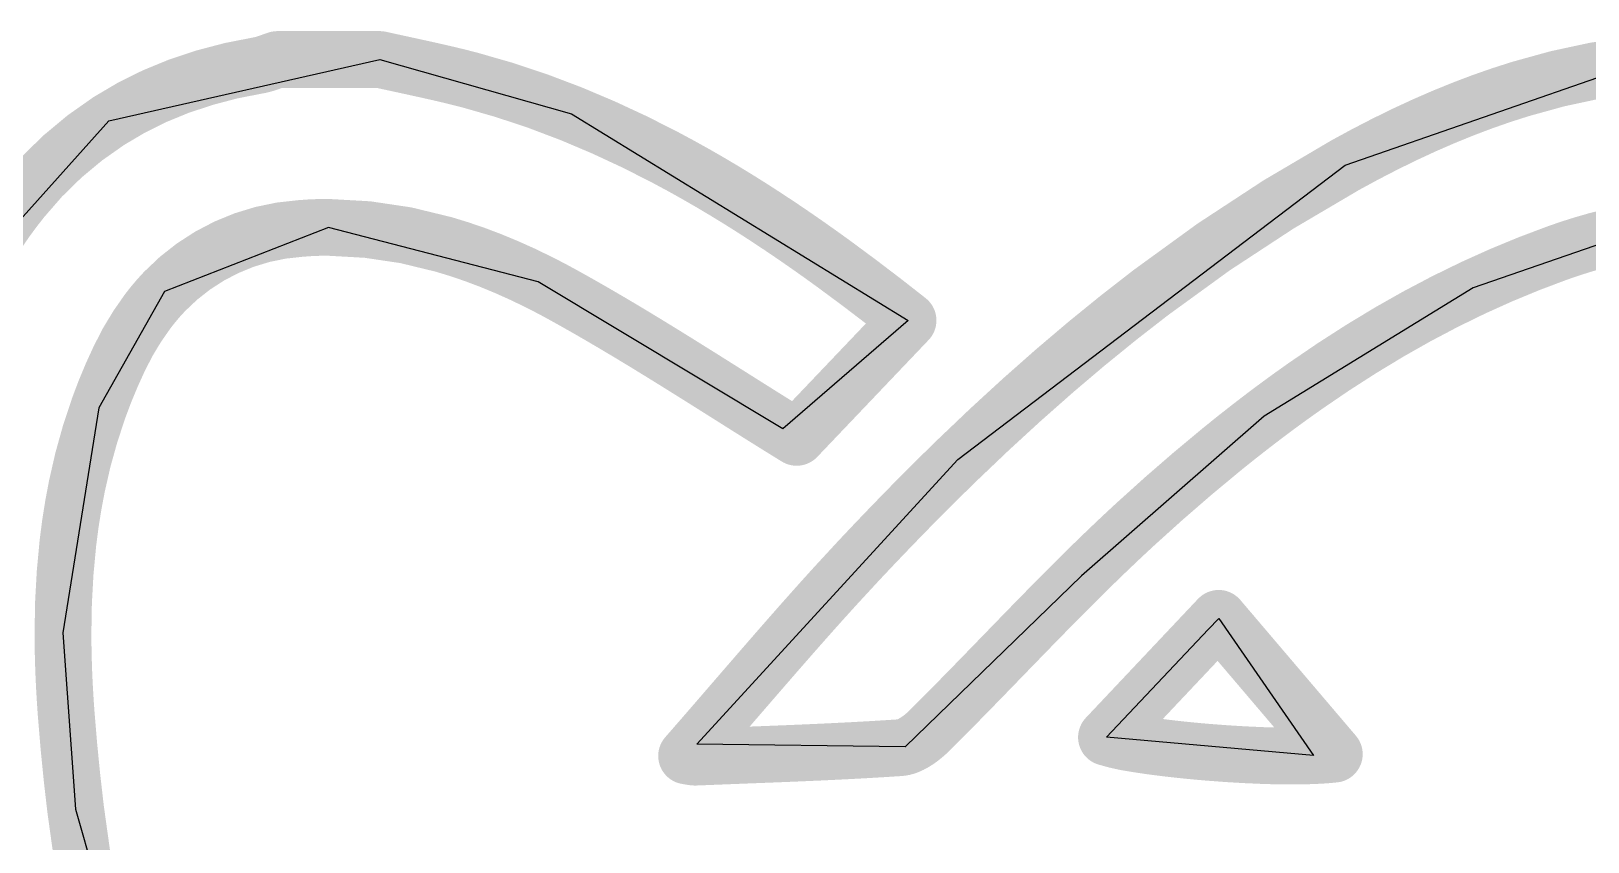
# Model space of a CAD drawing. Header units: millimetres. Extents: x 34 to 168, y 52 to 77.
# Drawn here: x 40.659 to 43.399, y 66.707 to 68.135 of the extents above; entities that cross this region are included whole.
import ezdxf

# ---------------------------------------------------------------- set-up
doc = ezdxf.new("R2010")
doc.units = ezdxf.units.MM
doc.layers.add('TopOverlay', color=2, linetype='Continuous')

msp = doc.modelspace()

# ---------------------------------------------------------------- linework, layer by layer
at = {"layer": 'TopOverlay'}
for p, q in [((40.79568422, 67.97681349999999), (41.27283084, 68.08511401999999)), ((41.27283084, 68.08511401999999), (41.60996504, 67.98941698)), ((42.97244644, 67.89908442), (43.48395164, 68.07700634)), ((40.56131842, 67.71555164), (40.79568422, 67.97681349999999)), ((41.60996504, 67.98941698), (42.20262323999999, 67.62555182)), ((42.29023546, 67.38032244), (42.97244644, 67.89908442)), ((41.18253384, 67.78945802), (40.89371552, 67.67647628)), ((41.55121992, 67.69369748), (41.18253384, 67.78945802)), ((43.47941774, 67.78071788), (43.19728978, 67.68287708)), ((41.98207504, 67.43471908), (41.55121992, 67.69369748)), ((40.89371552, 67.67647628), (40.7779474, 67.47172434)), ((43.19728978, 67.68287708), (42.82966288, 67.45717776)), ((42.20262323999999, 67.62555182), (41.98207504, 67.43471908)), ((40.7779474, 67.47172434), (40.71491984, 67.07528622)), ((42.82966288, 67.45717776), (42.50802014, 67.17581434)), ((41.83102632, 66.87940395999999), (42.29023546, 67.38032244)), ((42.50802014, 67.17581434), (42.19778708, 66.87475322)), ((42.7312328, 67.0814), (42.74951064, 67.10078782)), ((42.74951064, 67.10078782), (42.91630228, 66.85894171999999)), ((40.71491984, 67.07528622), (40.73712706, 66.76488044)), ((42.55194943999999, 66.89123782), (42.7312328, 67.0814)), ((42.19778708, 66.87475322), (41.83102632, 66.87940395999999)), ((42.91630228, 66.85894171999999), (42.55194943999999, 66.89123782)), ((40.73712706, 66.76488044), (41.0892498, 65.52790044))]:
    msp.add_line(p, q, dxfattribs=at)
at = {"layer": 'TopOverlay', "const_width": 0.0999998}
for points in [[(41.07848528, 68.08023976), (41.08321984, 68.08196441999999)], [(41.08321984, 68.08196441999999), (41.08411392, 68.08228446)], [(41.08411392, 68.08228446), (41.08501562, 68.08260704)], [(41.08501562, 68.08260704), (41.0859224, 68.08292707999999)], [(41.0859224, 68.08292707999999), (41.08774104, 68.08356716)], [(41.08774104, 68.08356716), (41.08955968, 68.08419961999999)], [(41.08955968, 68.08419961999999), (41.09226224, 68.08511401999999)], [(41.09226224, 68.08511401999999), (41.27283084, 68.08511401999999)], [(41.09226224, 68.08511401999999), (41.27283084, 68.08511401999999)], [(41.27283084, 68.08511401999999), (41.28750188, 68.08184503999999)], [(41.28750188, 68.08184503999999), (41.32175124, 68.07442062)], [(41.07120818, 68.07780898), (41.07365928, 68.07858876)], [(41.07365928, 68.07858876), (41.07608498, 68.07940156)], [(41.07608498, 68.07940156), (41.07848528, 68.08023976)], [(41.32175124, 68.07442062), (41.33252846, 68.07205841999999)], [(41.33252846, 68.07205841999999), (41.3433641, 68.06968098)], [(41.3433641, 68.06968098), (41.35424545999999, 68.0672756)], [(41.35424545999999, 68.0672756), (41.36515476, 68.06483974)], [(41.36515476, 68.06483974), (41.37608184, 68.0623607)], [(41.37608184, 68.0623607), (41.38701146, 68.05983848)], [(41.38701146, 68.05983848), (41.39793092, 68.05725783999999)], [(41.39793092, 68.05725783999999), (41.40882752, 68.05461878)], [(41.40882752, 68.05461878), (41.43048864, 68.04912222)], [(41.65290882, 67.63791146), (41.6823779, 67.62067502)], [(41.6823779, 67.62067502), (41.71174538, 67.60317187999999)], [(42.00656064, 67.41955782), (42.20262323999999, 67.62555182)], [(42.00656064, 67.41955782), (42.20262323999999, 67.62555182)], [(41.71174538, 67.60317187999999), (41.74099348, 67.58545792)], [(41.74099348, 67.58545792), (41.77011458, 67.56758902)], [(41.77011458, 67.56758902), (41.79908836, 67.54961852)], [(41.79908836, 67.54961852), (41.8279072, 67.53160484)], [(41.8279072, 67.53160484), (41.85655586, 67.51359878)], [(41.85655586, 67.51359878), (41.88502164, 67.49565622)], [(41.88502164, 67.49565622), (41.90916688, 67.48040859999999)], [(41.90916688, 67.48040859999999), (41.9212649, 67.47278352)], [(41.9212649, 67.47278352), (41.93338577999999, 67.46516098)], [(41.93338577999999, 67.46516098), (41.94552444, 67.45754097999999)], [(41.94552444, 67.45754097999999), (41.95768596, 67.44992606)], [(41.95768596, 67.44992606), (41.9698678, 67.44231622)], [(41.9698678, 67.44231622), (41.98207504, 67.43471908)], [(41.98207504, 67.43471908), (42.00656064, 67.41955782)], [(42.57917824, 67.24460262), (42.60325744, 67.26698001999999)], [(42.55528192, 67.2219128), (42.57917824, 67.24460262)], [(42.5315634, 67.19896643999999), (42.55528192, 67.2219128)], [(42.07327882, 67.15635793999999), (42.11639024, 67.20307362)], [(42.50802014, 67.17581434), (42.5315634, 67.19896643999999)], [(42.05195044, 67.13276895999999), (42.07327882, 67.15635793999999)], [(42.46144924, 67.12911136), (42.4846496, 67.15251237999999)], [(42.4846496, 67.15251237999999), (42.50802014, 67.17581434)], [(42.0307135, 67.10900726), (42.05195044, 67.13276895999999)], [(42.43841652, 67.10566462), (42.46144924, 67.12911136)], [(42.00951973999999, 67.08506268), (42.0307135, 67.10900726)], [(42.41554636, 67.08222549999999), (42.43841652, 67.10566462)], [(42.55194943999999, 66.89123782), (42.74951064, 67.10078782)], [(42.55194943999999, 66.89123782), (42.74951064, 67.10078782)], [(42.74951064, 67.10078782), (42.95301543999999, 66.86157062)], [(42.74951064, 67.10078782), (42.95301543999999, 66.86157062)], [(41.98832343999999, 67.06091744), (42.00951973999999, 67.08506268)], [(42.37028864, 67.03558602), (42.41554636, 67.08222549999999)], [(41.96707634, 67.03656138), (41.98832343999999, 67.06091744)], [(41.94573526, 67.01197671999999), (41.96707634, 67.03656138)], [(42.34488356, 67.00935797999999), (42.35762674, 67.02250756)], [(42.35762674, 67.02250756), (42.37028864, 67.03558602)], [(43.33370301999999, 66.56692045999999), (43.91762616, 67.02258121999999)], [(41.90257304, 66.96207842), (41.9242494, 66.9871533)], [(41.9242494, 66.9871533), (41.94573526, 67.01197671999999)], [(42.31919146, 66.98292166), (42.33206926, 66.99615759999999)], [(42.33206926, 66.99615759999999), (42.34488356, 67.00935797999999)], [(41.884854, 66.94155013999999), (41.90257304, 66.96207842)], [(42.29328092, 66.95642692), (42.30625778, 66.96967302)], [(42.30625778, 66.96967302), (42.31919146, 66.98292166)], [(41.86703843999999, 66.92092788), (41.87596146, 66.93125044)], [(41.87596146, 66.93125044), (41.884854, 66.94155013999999)], [(42.24110424, 66.90383622), (42.26722814, 66.930016)], [(42.26722814, 66.930016), (42.2802685, 66.94320114)], [(42.2802685, 66.94320114), (42.29328092, 66.95642692)], [(41.8491035, 66.90021417999999), (41.85808747999999, 66.91058246)], [(41.85808747999999, 66.91058246), (41.86703843999999, 66.92092788)], [(41.82192804, 66.86896202), (41.83102632, 66.87940395999999)], [(41.83102632, 66.87940395999999), (41.8400865, 66.8898205)], [(41.8400865, 66.8898205), (41.8491035, 66.90021417999999)], [(41.81278404, 66.85849721999999), (41.82192804, 66.86896202)], [(41.81278404, 66.85849721999999), (41.8131879, 66.85843625999999)], [(41.8131879, 66.85843625999999), (41.81338348, 66.85840324)], [(41.81338348, 66.85840324), (41.81357398, 66.85836768)], [(41.81357398, 66.85836768), (41.81376194, 66.85833212)], [(41.81466364, 66.85809082), (41.8186362, 66.85743803999999)], [(41.8186362, 66.85743803999999), (41.82036848, 66.85716117999999)], [(41.82036848, 66.85716117999999), (41.8219509, 66.85691987999999)], [(41.8219509, 66.85691987999999), (41.8233987, 66.85671667999999)], [(41.82914164, 66.85631282), (41.90625604, 66.85938621999999)], [(41.82914164, 66.85631282), (41.90625604, 66.85938621999999)], [(41.90625604, 66.85938621999999), (41.9621843, 66.86155538)], [(41.9621843, 66.86155538), (41.9903529, 66.86268822)], [(41.9903529, 66.86268822), (42.01862056, 66.86387694)], [(42.01862056, 66.86387694), (42.0469568, 66.86513169999999)], [(42.0469568, 66.86513169999999), (42.07533114, 66.86647282)], [(42.07533114, 66.86647282), (42.1037131, 66.86791045999999)], [(42.1037131, 66.86791045999999), (42.13207728, 66.86946494)], [(42.13207728, 66.86946494), (42.16039319999999, 66.87114642)], [(42.16039319999999, 66.87114642), (42.18862784, 66.87297522)]]:
    msp.add_lwpolyline(points, dxfattribs=at)
at = {"layer": 'TopOverlay', "const_width": 0.0499999}
for points in [[(41.05822116, 68.08196441999999, 1), (41.10821852, 68.08196441999999, 1)], [(41.05822116, 68.08196441999999, 1), (41.10821852, 68.08196441999999, 1)], [(41.05911524, 68.08228446, 1), (41.1091126, 68.08228446, 1)], [(41.05911524, 68.08228446, 1), (41.1091126, 68.08228446, 1)], [(41.06001694, 68.08260704, 1), (41.1100143, 68.08260704, 1)], [(41.06001694, 68.08260704, 1), (41.1100143, 68.08260704, 1)], [(41.06092372, 68.08292707999999, 1), (41.11092108, 68.08292707999999, 1)], [(41.06092372, 68.08292707999999, 1), (41.11092108, 68.08292707999999, 1)], [(41.06274235999999, 68.08356716, 1), (41.11273972, 68.08356716, 1)], [(41.06274235999999, 68.08356716, 1), (41.11273972, 68.08356716, 1)], [(41.064561, 68.08419961999999, 1), (41.11455836, 68.08419961999999, 1)], [(41.064561, 68.08419961999999, 1), (41.11455836, 68.08419961999999, 1)], [(41.06726356, 68.08511401999999, 1), (41.11726092, 68.08511401999999, 1)], [(41.06726356, 68.08511401999999, 1), (41.11726092, 68.08511401999999, 1)], [(41.06726356, 68.08511401999999, 1), (41.11726092, 68.08511401999999, 1)], [(41.24783215999999, 68.08511401999999, 1), (41.29782952, 68.08511401999999, 1)], [(41.24783215999999, 68.08511401999999, 1), (41.29782952, 68.08511401999999, 1)], [(41.24783215999999, 68.08511401999999, 1), (41.29782952, 68.08511401999999, 1)], [(41.2625032, 68.08184503999999, 1), (41.31250056, 68.08184503999999, 1)], [(41.2625032, 68.08184503999999, 1), (41.31250056, 68.08184503999999, 1)], [(41.03353236, 68.07470255999999, 1), (41.08352971999999, 68.07470255999999, 1)], [(41.03353236, 68.07470002, 1), (41.08352971999999, 68.07470002, 1)], [(41.03869364, 68.07575412, 1), (41.088691, 68.07575412, 1)], [(41.03869618, 68.07575412, 1), (41.08869353999999, 68.07575412, 1)], [(41.04122856, 68.07638404, 1), (41.09122592, 68.07638404, 1)], [(41.0412311, 68.07638404, 1), (41.09122846, 68.07638404, 1)], [(41.043733, 68.07707237999999, 1), (41.09373036, 68.07707237999999, 1)], [(41.04373554, 68.07706984, 1), (41.0937329, 68.07706984, 1)], [(41.0462095, 68.07780898, 1), (41.09620686, 68.07780898, 1)], [(41.04621204, 68.07780898, 1), (41.0962094, 68.07780898, 1)], [(41.0486606, 68.07858876, 1), (41.09865796, 68.07858876, 1)], [(41.0486606, 68.07858876, 1), (41.09865796, 68.07858876, 1)], [(41.05108629999999, 68.07940156, 1), (41.10108366, 68.07940156, 1)], [(41.05108629999999, 68.07940156, 1), (41.10108366, 68.07940156, 1)], [(41.0534866, 68.08023976, 1), (41.10348396, 68.08023976, 1)], [(41.0534866, 68.08023976, 1), (41.10348396, 68.08023976, 1)], [(41.29675255999999, 68.07442062, 1), (41.34674992, 68.07442062, 1)], [(41.29675255999999, 68.07442062, 1), (41.34674992, 68.07442062, 1)], [(41.30752978, 68.07205841999999, 1), (41.35752713999999, 68.07205841999999, 1)], [(41.30752978, 68.07205841999999, 1), (41.35752713999999, 68.07205841999999, 1)], [(41.31836542, 68.06968098, 1), (41.36836278, 68.06968098, 1)], [(41.31836542, 68.06968098, 1), (41.36836278, 68.06968098, 1)], [(41.32924678, 68.0672756, 1), (41.37924414, 68.0672756, 1)], [(41.32924678, 68.0672756, 1), (41.37924414, 68.0672756, 1)], [(41.34015608, 68.06483974, 1), (41.39015344, 68.06483974, 1)], [(41.34015608, 68.06483974, 1), (41.39015344, 68.06483974, 1)], [(41.35108315999999, 68.0623607, 1), (41.40108052, 68.0623607, 1)], [(41.35108315999999, 68.0623607, 1), (41.40108052, 68.0623607, 1)], [(41.36201278, 68.05983848, 1), (41.41201014, 68.05983848, 1)], [(41.36201278, 68.05983848, 1), (41.41201014, 68.05983848, 1)], [(41.37293224, 68.05725783999999, 1), (41.4229296, 68.05725783999999, 1)], [(41.37293224, 68.05725783999999, 1), (41.4229296, 68.05725783999999, 1)], [(41.38382884, 68.05461878, 1), (41.4338262, 68.05461878, 1)], [(41.38382884, 68.05461878, 1), (41.4338262, 68.05461878, 1)], [(40.8934539, 68.03788018, 1), (40.94345126, 68.03788018, 1)], [(40.8934539, 68.03788018, 1), (40.94345126, 68.03788018, 1)], [(41.40548996, 68.04912222, 1), (41.45548732, 68.04912222, 1)], [(41.40548996, 68.04912222, 1), (41.45548732, 68.04912222, 1)], [(43.2558063, 68.03317864, 1), (43.30580366, 68.03317864, 1)], [(43.25580884, 68.03317864, 1), (43.3058062, 68.03317864, 1)], [(40.77068554, 67.97681604, 1), (40.82068289999999, 67.97681604, 1)], [(40.77068554, 67.97681349999999, 1), (40.82068289999999, 67.97681349999999, 1)], [(41.58496636, 67.98941698, 1), (41.63496371999999, 67.98941698, 1)], [(41.58496636, 67.98941698, 1), (41.63496371999999, 67.98941698, 1)], [(43.15516642, 67.99803012, 1), (43.20516378, 67.99803012, 1)], [(43.15516642, 67.99803012, 1), (43.20516378, 67.99803012, 1)], [(43.05252755999999, 67.95338199999999, 1), (43.10252492, 67.95338199999999, 1)], [(43.0525301, 67.95338199999999, 1), (43.10252746, 67.95338199999999, 1)], [(41.75141764, 67.91200286, 1), (41.801415, 67.91200286, 1)], [(41.75141764, 67.91200286, 1), (41.801415, 67.91200286, 1)], [(42.94744776, 67.89908442, 1), (42.99744511999999, 67.89908442, 1)], [(42.94744776, 67.89908442, 1), (42.99744511999999, 67.89908442, 1)], [(41.8299138, 67.86828184, 1), (41.87991116, 67.86828184, 1)], [(41.8299138, 67.86828184, 1), (41.87991116, 67.86828184, 1)], [(40.61793248, 67.83891435999999, 1), (40.66792984, 67.83891435999999, 1)], [(40.61793248, 67.83891435999999, 1), (40.66792984, 67.83891435999999, 1)], [(41.90534418, 67.82208686, 1), (41.95534154, 67.82208686, 1)], [(41.90534418, 67.82208686, 1), (41.95534154, 67.82208686, 1)], [(41.1076902, 67.78749714, 1), (41.15768756, 67.78749714, 1)], [(41.1076902, 67.78749714, 1), (41.15768756, 67.78749714, 1)], [(41.15753515999999, 67.78945802, 1), (41.20753252, 67.78945802, 1)], [(41.15753515999999, 67.78945802, 1), (41.20753252, 67.78945802, 1)], [(41.36007476, 67.75939966, 1), (41.41007212, 67.75939966, 1)], [(41.36007476, 67.75939966, 1), (41.41007212, 67.75939966, 1)], [(41.97776466, 67.77406562, 1), (42.02776202, 67.77406562, 1)], [(41.9777672, 67.77406562, 1), (42.02776455999999, 67.77406562, 1)], [(43.38895818, 67.76588428, 1), (43.43895553999999, 67.76588428, 1)], [(43.38896072, 67.76588174, 1), (43.43895808, 67.76588174, 1)], [(41.44247744, 67.73124122, 1), (41.4924748, 67.73124122, 1)], [(41.44247744, 67.73124122, 1), (41.4924748, 67.73124122, 1)], [(42.04724382, 67.7248709, 1), (42.09724118, 67.7248709, 1)], [(42.04724636, 67.72486836, 1), (42.09724371999999, 67.72486836, 1)], [(43.32080235999999, 67.74432476, 1), (43.37079972, 67.74432476, 1)], [(43.32080235999999, 67.74432222, 1), (43.37079972, 67.74432222, 1)], [(40.86871684, 67.67647628, 1), (40.9187142, 67.67647628, 1)], [(40.86871684, 67.67647628, 1), (40.9187142, 67.67647628, 1)], [(41.52622124, 67.69369748, 1), (41.5762186, 67.69369748, 1)], [(41.52622124, 67.69369748, 1), (41.5762186, 67.69369748, 1)], [(41.56871036, 67.67137342, 1), (41.61870772, 67.67137342, 1)], [(41.56871036, 67.67137088, 1), (41.61870772, 67.67137088, 1)], [(42.6051472, 67.67462716, 1), (42.65514456, 67.67462716, 1)], [(42.6051472, 67.67462462, 1), (42.65514456, 67.67462462, 1)], [(43.1722911, 67.68287962, 1), (43.22228845999999, 67.68287962, 1)], [(43.1722911, 67.68287708, 1), (43.22228845999999, 67.68287708, 1)], [(40.83908774, 67.64155889999999, 1), (40.8890851, 67.64155889999999, 1)], [(40.83908774, 67.64155889999999, 1), (40.8890851, 67.64155889999999, 1)], [(41.62791014, 67.63791146, 1), (41.6779075, 67.63791146, 1)], [(41.62791014, 67.63791146, 1), (41.6779075, 67.63791146, 1)], [(41.65737922, 67.62067502, 1), (41.70737657999999, 67.62067502, 1)], [(41.65737922, 67.62067502, 1), (41.70737657999999, 67.62067502, 1)], [(42.17762456, 67.62555182, 1), (42.22762192, 67.62555182, 1)], [(42.17762456, 67.62555182, 1), (42.22762192, 67.62555182, 1)], [(42.17762456, 67.62555182, 1), (42.22762192, 67.62555182, 1)], [(41.6867467, 67.60317187999999, 1), (41.73674406, 67.60317187999999, 1)], [(41.6867467, 67.60317187999999, 1), (41.73674406, 67.60317187999999, 1)], [(43.02544607999999, 67.60549089999999, 1), (43.07544344, 67.60549089999999, 1)], [(43.02544862, 67.60549089999999, 1), (43.07544598, 67.60549089999999, 1)], [(41.7159948, 67.58545792, 1), (41.76599216, 67.58545792, 1)], [(41.7159948, 67.58545792, 1), (41.76599216, 67.58545792, 1)], [(41.74511589999999, 67.56758902, 1), (41.79511326, 67.56758902, 1)], [(41.74511589999999, 67.56758902, 1), (41.79511326, 67.56758902, 1)], [(40.78875256, 67.55778461999999, 1), (40.83874992, 67.55778461999999, 1)], [(40.78875256, 67.55778461999999, 1), (40.83874992, 67.55778461999999, 1)], [(41.77408968, 67.54961852, 1), (41.82408703999999, 67.54961852, 1)], [(41.77408968, 67.54961852, 1), (41.82408703999999, 67.54961852, 1)], [(42.43584858, 67.53698709999999, 1), (42.48584594, 67.53698709999999, 1)], [(42.43585112, 67.53698709999999, 1), (42.48584847999999, 67.53698709999999, 1)], [(41.80290852, 67.53160484, 1), (41.85290587999999, 67.53160484, 1)], [(41.80290852, 67.53160484, 1), (41.85290587999999, 67.53160484, 1)], [(41.83155718, 67.51359878, 1), (41.88155454, 67.51359878, 1)], [(41.83155718, 67.51359878, 1), (41.88155454, 67.51359878, 1)], [(42.87860614, 67.5110918, 1), (42.92860349999999, 67.5110918, 1)], [(42.87860614, 67.5110918, 1), (42.92860349999999, 67.5110918, 1)], [(41.86002295999999, 67.49565622, 1), (41.91002032, 67.49565622, 1)], [(41.86002295999999, 67.49565622, 1), (41.91002032, 67.49565622, 1)], [(41.8841682, 67.48040859999999, 1), (41.93416556, 67.48040859999999, 1)], [(41.8841682, 67.48040859999999, 1), (41.93416556, 67.48040859999999, 1)], [(40.75294872, 67.47172434, 1), (40.80294608, 67.47172434, 1)], [(40.75294872, 67.47172434, 1), (40.80294608, 67.47172434, 1)], [(41.89626622, 67.47278352, 1), (41.94626358, 67.47278352, 1)], [(41.89626622, 67.47278352, 1), (41.94626358, 67.47278352, 1)], [(41.9083871, 67.46516098, 1), (41.95838446, 67.46516098, 1)], [(41.9083871, 67.46516098, 1), (41.95838446, 67.46516098, 1)], [(41.92052576, 67.45754097999999, 1), (41.97052312, 67.45754097999999, 1)], [(41.92052576, 67.45754097999999, 1), (41.97052312, 67.45754097999999, 1)], [(42.8046642, 67.45718029999999, 1), (42.85466156, 67.45718029999999, 1)], [(42.8046642, 67.45717776, 1), (42.85466156, 67.45717776, 1)], [(41.93268728, 67.44992606, 1), (41.98268464, 67.44992606, 1)], [(41.93268728, 67.44992606, 1), (41.98268464, 67.44992606, 1)], [(41.94486912, 67.44231622, 1), (41.99486648, 67.44231622, 1)], [(41.94486912, 67.44231622, 1), (41.99486648, 67.44231622, 1)], [(41.95707635999999, 67.43471908, 1), (42.00707372, 67.43471908, 1)], [(41.95707635999999, 67.43471908, 1), (42.00707372, 67.43471908, 1)], [(41.98156196, 67.41955782, 1), (42.03155932, 67.41955782, 1)], [(41.98156196, 67.41955782, 1), (42.03155932, 67.41955782, 1)], [(41.98156196, 67.41955782, 1), (42.03155932, 67.41955782, 1)], [(42.73009742, 67.39861298, 1), (42.78009478, 67.39861298, 1)], [(42.73009996, 67.39861044, 1), (42.78009732, 67.39861044, 1)], [(42.26523424, 67.38032244, 1), (42.3152316, 67.38032244, 1)], [(42.26523678, 67.38032244, 1), (42.31523414, 67.38032244, 1)], [(40.7144093, 67.33353817999999, 1), (40.76440666, 67.33353817999999, 1)], [(40.71441184, 67.33353817999999, 1), (40.7644092, 67.33353817999999, 1)], [(42.17883613999999, 67.29436883999999, 1), (42.2288335, 67.29436883999999, 1)], [(42.17883868, 67.2943663, 1), (42.22883604, 67.2943663, 1)], [(42.57825876, 67.26698001999999, 1), (42.62825612, 67.26698001999999, 1)], [(42.57825876, 67.26698001999999, 1), (42.62825612, 67.26698001999999, 1)], [(40.69870448, 67.23470424, 1), (40.74870184, 67.23470424, 1)], [(40.69870702, 67.23470424, 1), (40.74870438, 67.23470424, 1)], [(42.55417955999999, 67.24460262, 1), (42.60417692, 67.24460262, 1)], [(42.55417955999999, 67.24460262, 1), (42.60417692, 67.24460262, 1)], [(42.53028324, 67.2219128, 1), (42.58028059999999, 67.2219128, 1)], [(42.53028324, 67.2219128, 1), (42.58028059999999, 67.2219128, 1)], [(42.09139156, 67.20307362, 1), (42.14138892, 67.20307362, 1)], [(42.09139156, 67.20307108, 1), (42.14138892, 67.20307108, 1)], [(42.50656472, 67.19896643999999, 1), (42.55656208, 67.19896643999999, 1)], [(42.50656472, 67.19896643999999, 1), (42.55656208, 67.19896643999999, 1)], [(42.04828014, 67.15635793999999, 1), (42.09827749999999, 67.15635793999999, 1)], [(42.04828014, 67.15635793999999, 1), (42.09827749999999, 67.15635793999999, 1)], [(42.45965091999999, 67.15251237999999, 1), (42.50964828, 67.15251237999999, 1)], [(42.45965091999999, 67.15251237999999, 1), (42.50964828, 67.15251237999999, 1)], [(42.48302146, 67.17581434, 1), (42.53301882, 67.17581434, 1)], [(42.48302146, 67.17581434, 1), (42.53301882, 67.17581434, 1)], [(42.02695176, 67.13276895999999, 1), (42.07694911999999, 67.13276895999999, 1)], [(42.02695176, 67.13276895999999, 1), (42.07694911999999, 67.13276895999999, 1)], [(42.43645056, 67.12911136, 1), (42.48644792, 67.12911136, 1)], [(42.43645056, 67.12911136, 1), (42.48644792, 67.12911136, 1)], [(42.00571481999999, 67.10900726, 1), (42.05571218, 67.10900726, 1)], [(42.00571481999999, 67.10900726, 1), (42.05571218, 67.10900726, 1)], [(42.41341784, 67.10566462, 1), (42.4634152, 67.10566462, 1)], [(42.41341784, 67.10566462, 1), (42.4634152, 67.10566462, 1)], [(42.72451196, 67.10078782, 1), (42.77450932, 67.10078782, 1)], [(42.72451196, 67.10078782, 1), (42.77450932, 67.10078782, 1)], [(42.72451196, 67.10078782, 1), (42.77450932, 67.10078782, 1)], [(42.72451196, 67.10078782, 1), (42.77450932, 67.10078782, 1)], [(40.68992116, 67.07528622, 1), (40.73991852, 67.07528622, 1)], [(40.68992116, 67.07528622, 1), (40.73991852, 67.07528622, 1)], [(41.98452106, 67.08506268, 1), (42.03451842, 67.08506268, 1)], [(41.98452106, 67.08506268, 1), (42.03451842, 67.08506268, 1)], [(42.39054768, 67.08222549999999, 1), (42.44054504, 67.08222549999999, 1)], [(42.39054768, 67.08222549999999, 1), (42.44054504, 67.08222549999999, 1)], [(41.96332476, 67.06091744, 1), (42.01332212, 67.06091744, 1)], [(41.96332476, 67.06091744, 1), (42.01332212, 67.06091744, 1)], [(40.69082539999999, 67.01980754, 1), (40.74082276, 67.01980754, 1)], [(40.69082539999999, 67.01980754, 1), (40.74082276, 67.01980754, 1)], [(41.94207766, 67.03656138, 1), (41.99207501999999, 67.03656138, 1)], [(41.94207766, 67.03656138, 1), (41.99207501999999, 67.03656138, 1)], [(42.33262806, 67.02250756, 1), (42.38262542, 67.02250756, 1)], [(42.33262806, 67.02250756, 1), (42.38262542, 67.02250756, 1)], [(42.34528996, 67.03558602, 1), (42.39528731999999, 67.03558602, 1)], [(42.34528996, 67.03558602, 1), (42.39528731999999, 67.03558602, 1)], [(41.89925072, 66.9871533, 1), (41.94924808, 66.9871533, 1)], [(41.89925072, 66.9871533, 1), (41.94924808, 66.9871533, 1)], [(41.92073658, 67.01197671999999, 1), (41.97073394, 67.01197671999999, 1)], [(41.92073658, 67.01197671999999, 1), (41.97073394, 67.01197671999999, 1)], [(42.30707057999999, 66.99615759999999, 1), (42.35706794, 66.99615759999999, 1)], [(42.30707057999999, 66.99615759999999, 1), (42.35706794, 66.99615759999999, 1)], [(42.31988488, 67.00935797999999, 1), (42.36988224, 67.00935797999999, 1)], [(42.31988488, 67.00935797999999, 1), (42.36988224, 67.00935797999999, 1)], [(40.69269483999999, 66.97674692, 1), (40.7426922, 66.97674692, 1)], [(40.69269483999999, 66.97674692, 1), (40.7426922, 66.97674692, 1)], [(41.87757436, 66.96207842, 1), (41.92757172, 66.96207842, 1)], [(41.87757436, 66.96207842, 1), (41.92757172, 66.96207842, 1)], [(42.2812591, 66.96967302, 1), (42.33125646, 66.96967302, 1)], [(42.2812591, 66.96967302, 1), (42.33125646, 66.96967302, 1)], [(42.29419278, 66.98292166, 1), (42.34419013999999, 66.98292166, 1)], [(42.29419278, 66.98292166, 1), (42.34419013999999, 66.98292166, 1)], [(40.6955879, 66.93200482, 1), (40.74558526, 66.93200482, 1)], [(40.6955879, 66.93200482, 1), (40.74558526, 66.93200482, 1)], [(41.85096278, 66.93125044, 1), (41.90096014, 66.93125044, 1)], [(41.85096278, 66.93125044, 1), (41.90096014, 66.93125044, 1)], [(41.85985532, 66.94155013999999, 1), (41.90985268, 66.94155013999999, 1)], [(41.85985532, 66.94155013999999, 1), (41.90985268, 66.94155013999999, 1)], [(42.24222946, 66.930016, 1), (42.29222682, 66.930016, 1)], [(42.24222946, 66.930016, 1), (42.29222682, 66.930016, 1)], [(42.25526982, 66.94320114, 1), (42.30526717999999, 66.94320114, 1)], [(42.25526982, 66.94320114, 1), (42.30526717999999, 66.94320114, 1)], [(42.26828224, 66.95642692, 1), (42.3182796, 66.95642692, 1)], [(42.26828224, 66.95642692, 1), (42.3182796, 66.95642692, 1)], [(41.8330888, 66.91058246, 1), (41.88308616, 66.91058246, 1)], [(41.8330888, 66.91058246, 1), (41.88308616, 66.91058246, 1)], [(41.84203976, 66.92092788, 1), (41.89203712, 66.92092788, 1)], [(41.84203976, 66.92092788, 1), (41.89203712, 66.92092788, 1)], [(42.21610556, 66.90383622, 1), (42.26610291999999, 66.90383622, 1)], [(42.21610556, 66.90383622, 1), (42.26610291999999, 66.90383622, 1)], [(41.80602764, 66.87940395999999, 1), (41.856025, 66.87940395999999, 1)], [(41.80602764, 66.87940395999999, 1), (41.856025, 66.87940395999999, 1)], [(41.81508782, 66.8898205, 1), (41.86508517999999, 66.8898205, 1)], [(41.81508782, 66.8898205, 1), (41.86508517999999, 66.8898205, 1)], [(41.82410482, 66.90021417999999, 1), (41.87410217999999, 66.90021417999999, 1)], [(41.82410482, 66.90021417999999, 1), (41.87410217999999, 66.90021417999999, 1)], [(42.17775409999999, 66.87654392, 1), (42.22775146, 66.87654392, 1)], [(42.17775664, 66.87654392, 1), (42.227754, 66.87654392, 1)], [(42.18292554, 66.87890612, 1), (42.2329229, 66.87890612, 1)], [(42.18292808, 66.87890358, 1), (42.23292544, 66.87890358, 1)], [(42.18826716, 66.88181442, 1), (42.23826451999999, 66.88181442, 1)], [(42.18826716, 66.88181442, 1), (42.23826451999999, 66.88181442, 1)], [(42.19373578, 66.88525358, 1), (42.24373314, 66.88525358, 1)], [(42.19373578, 66.88525104, 1), (42.24373314, 66.88525104, 1)], [(42.19929076, 66.88919566, 1), (42.24928812, 66.88919566, 1)], [(42.1992933, 66.88919566, 1), (42.24929066, 66.88919566, 1)], [(42.20489654, 66.89362288, 1), (42.2548939, 66.89362288, 1)], [(42.20489908, 66.89362288, 1), (42.25489644, 66.89362288, 1)], [(42.52695076, 66.89123782, 1), (42.57694812, 66.89123782, 1)], [(42.52695076, 66.89123782, 1), (42.57694812, 66.89123782, 1)], [(42.52695076, 66.89123782, 1), (42.57694812, 66.89123782, 1)], [(42.57763392, 66.8799653, 1), (42.62763128, 66.8799653, 1)], [(42.57763646, 66.8799653, 1), (42.62763382, 66.8799653, 1)], [(41.78778536, 66.85849721999999, 1), (41.83778272, 66.85849721999999, 1)], [(41.78778536, 66.85849721999999, 1), (41.83778272, 66.85849721999999, 1)], [(41.78818922, 66.85843625999999, 1), (41.83818658, 66.85843625999999, 1)], [(41.78818922, 66.85843625999999, 1), (41.83818658, 66.85843625999999, 1)], [(41.7883848, 66.85840324, 1), (41.83838215999999, 66.85840324, 1)], [(41.7883848, 66.85840324, 1), (41.83838215999999, 66.85840324, 1)], [(41.7885753, 66.85836768, 1), (41.83857266, 66.85836768, 1)], [(41.7885753, 66.85836768, 1), (41.83857266, 66.85836768, 1)], [(41.78876326, 66.85833212, 1), (41.83876062, 66.85833212, 1)], [(41.78876326, 66.85833212, 1), (41.83876062, 66.85833212, 1)], [(41.78894868, 66.85829147999999, 1), (41.83894604, 66.85829147999999, 1)], [(41.78894868, 66.85829147999999, 1), (41.83894604, 66.85829147999999, 1)], [(41.78913155999999, 66.8582483, 1), (41.83912892, 66.8582483, 1)], [(41.78913155999999, 66.8582483, 1), (41.83912892, 66.8582483, 1)], [(41.78931189999999, 66.85820258, 1), (41.83930926, 66.85820258, 1)], [(41.78931189999999, 66.85820258, 1), (41.83930926, 66.85820258, 1)], [(41.7894897, 66.85814924, 1), (41.83948706, 66.85814924, 1)], [(41.7894897, 66.85814924, 1), (41.83948706, 66.85814924, 1)], [(41.78966496, 66.85809082, 1), (41.83966232, 66.85809082, 1)], [(41.78966496, 66.85809082, 1), (41.83966232, 66.85809082, 1)], [(41.79363752, 66.85743803999999, 1), (41.84363488, 66.85743803999999, 1)], [(41.79363752, 66.85743803999999, 1), (41.84363488, 66.85743803999999, 1)], [(41.7953698, 66.85716117999999, 1), (41.84536716, 66.85716117999999, 1)], [(41.7953698, 66.85716117999999, 1), (41.84536716, 66.85716117999999, 1)], [(41.79692936, 66.86896202, 1), (41.84692672, 66.86896202, 1)], [(41.79692936, 66.86896202, 1), (41.84692672, 66.86896202, 1)], [(41.79695221999999, 66.85691987999999, 1), (41.84694958, 66.85691987999999, 1)], [(41.79695221999999, 66.85691987999999, 1), (41.84694958, 66.85691987999999, 1)], [(41.79839748, 66.85671667999999, 1), (41.84839484, 66.85671667999999, 1)], [(41.79840002, 66.85671667999999, 1), (41.84839737999999, 66.85671667999999, 1)], [(41.7997259, 66.85655158, 1), (41.84972326, 66.85655158, 1)], [(41.79972844, 66.85655412, 1), (41.84972579999999, 66.85655412, 1)], [(41.80095018, 66.85642965999999, 1), (41.85094754, 66.85642965999999, 1)], [(41.80095018, 66.85642711999999, 1), (41.85094754, 66.85642711999999, 1)], [(41.80208302, 66.85634584, 1), (41.85208038, 66.85634584, 1)], [(41.80208302, 66.85634584, 1), (41.85208038, 66.85634584, 1)], [(41.8031422, 66.8563052, 1), (41.85313956, 66.8563052, 1)], [(41.8031422, 66.8563052, 1), (41.85313956, 66.8563052, 1)], [(41.80414296, 66.85631282, 1), (41.85414032, 66.85631282, 1)], [(41.80414296, 66.85631282, 1), (41.85414032, 66.85631282, 1)], [(41.80414296, 66.85631282, 1), (41.85414032, 66.85631282, 1)], [(41.88125736, 66.85938621999999, 1), (41.93125472, 66.85938621999999, 1)], [(41.88125736, 66.85938621999999, 1), (41.93125472, 66.85938621999999, 1)], [(41.88125736, 66.85938621999999, 1), (41.93125472, 66.85938621999999, 1)], [(41.93718562, 66.86155538, 1), (41.98718298, 66.86155538, 1)], [(41.93718562, 66.86155538, 1), (41.98718298, 66.86155538, 1)], [(41.96535421999999, 66.86268822, 1), (42.01535158, 66.86268822, 1)], [(41.96535421999999, 66.86268822, 1), (42.01535158, 66.86268822, 1)], [(41.99362188, 66.86387694, 1), (42.04361924, 66.86387694, 1)], [(41.99362188, 66.86387694, 1), (42.04361924, 66.86387694, 1)], [(42.02195812, 66.86513169999999, 1), (42.07195548, 66.86513169999999, 1)], [(42.02195812, 66.86513169999999, 1), (42.07195548, 66.86513169999999, 1)], [(42.05033246, 66.86647282, 1), (42.10032982, 66.86647282, 1)], [(42.05033246, 66.86647282, 1), (42.10032982, 66.86647282, 1)], [(42.07871442, 66.86791045999999, 1), (42.12871178, 66.86791045999999, 1)], [(42.07871442, 66.86791045999999, 1), (42.12871178, 66.86791045999999, 1)], [(42.10707859999999, 66.86946494, 1), (42.15707596, 66.86946494, 1)], [(42.10707859999999, 66.86946494, 1), (42.15707596, 66.86946494, 1)], [(42.13539452, 66.87114642, 1), (42.18539188, 66.87114642, 1)], [(42.13539452, 66.87114642, 1), (42.18539188, 66.87114642, 1)], [(42.16362916, 66.87297522, 1), (42.21362652, 66.87297522, 1)], [(42.16362916, 66.87297522, 1), (42.21362652, 66.87297522, 1)], [(42.17278839999999, 66.87475576, 1), (42.22278576, 66.87475576, 1)], [(42.17278839999999, 66.87475322, 1), (42.22278576, 66.87475322, 1)], [(42.61518273999999, 66.8744662, 1), (42.6651801, 66.8744662, 1)], [(42.61518273999999, 66.8744662, 1), (42.6651801, 66.8744662, 1)], [(42.65832464, 66.8693862, 1), (42.708322, 66.8693862, 1)], [(42.65832464, 66.8693862, 1), (42.708322, 66.8693862, 1)], [(42.70515716, 66.86497422, 1), (42.75515452, 66.86497422, 1)], [(42.70515716, 66.86497422, 1), (42.75515452, 66.86497422, 1)], [(42.8022766, 66.85913984, 1), (42.85227396, 66.85913984, 1)], [(42.80227914, 66.8591373, 1), (42.85227649999999, 66.8591373, 1)], [(42.84875352, 66.85821274, 1), (42.89875087999999, 66.85821274, 1)], [(42.84875352, 66.8582102, 1), (42.89875087999999, 66.8582102, 1)], [(42.89130106, 66.85893918, 1), (42.94129842, 66.85893918, 1)], [(42.8913036, 66.85894171999999, 1), (42.94130096, 66.85894171999999, 1)], [(42.92801676, 66.86157315999999, 1), (42.97801412, 66.86157315999999, 1)], [(42.92801676, 66.86157062, 1), (42.97801412, 66.86157062, 1)], [(42.92801676, 66.86157062, 1), (42.97801412, 66.86157062, 1)], [(40.71212838, 66.76488044, 1), (40.76212573999999, 66.76488044, 1)], [(40.71212838, 66.76488044, 1), (40.76212573999999, 66.76488044, 1)]]:
    msp.add_lwpolyline(points, format="xyb", close=True, dxfattribs=at)
at = {"layer": 'TopOverlay', "const_width": 0.0999998}
for points in [[(40.91845258, 68.03788018, -0.04787115106904067), (41.05853104, 68.07470002)], [(41.06369232, 68.07575412, -0.01502338314272), (41.05853104, 68.07470255999999)], [(41.06622978, 68.07638404, -0.006465174622438337), (41.06369486, 68.07575412)], [(41.06873422, 68.07706984, -0.005746349406344427), (41.06622724, 68.07638404)], [(41.07121072, 68.07780898, -0.005015530434480131), (41.06873168, 68.07707237999999)], [(43.28080752, 68.03317864, -0.04339399902588973), (43.47788104, 68.07561442)], [(40.79568422, 67.97681604, -0.05375647857747252), (40.91845258, 68.03788018)], [(41.43048864, 68.04912222, -0.03100989861660473), (41.60996504, 67.98941698)], [(43.1801651, 67.99803012, -0.01948298350991244), (43.28080498, 68.03317864)], [(40.64293116, 67.83891435999999, -0.08072448518299159), (40.79568422, 67.97681349999999)], [(41.60996504, 67.98941698, -0.02599101912001522), (41.77641632, 67.91200286)], [(43.07752624, 67.95338199999999, -0.01763521361162095), (43.1801651, 67.99803012)], [(42.97244644, 67.89908442, -0.01568732253673926), (43.07752877999999, 67.95338199999999)], [(41.77641632, 67.91200286, -0.01100528184282435), (41.85491248, 67.86828184)], [(42.63014588, 67.67462462, -0.03585616665239592), (42.97244644, 67.89908442)], [(41.85491248, 67.86828184, -0.009667304033088015), (41.93034286, 67.82208686)], [(40.60014232, 67.780408, -0.02400393758414464), (40.64293116, 67.83891435999999)], [(41.93034286, 67.82208686, -0.008326829598291032), (42.00276333999999, 67.77406562)], [(40.89371552, 67.67647628, -0.1874755324747411), (41.13268888, 67.78749714)], [(41.13268888, 67.78749714, -0.02438187879308133), (41.18253384, 67.78945802)], [(41.18253384, 67.78945802, -0.06842032241174816), (41.38507344, 67.75939966)], [(43.4139594, 67.76588174, -0.02226821202684939), (43.47941774, 67.78071788)], [(41.38507344, 67.75939966, -0.02427246704795105), (41.46747612, 67.73124122)], [(42.00276588, 67.77406562, -0.00697891660640477), (42.07224504, 67.72486836)], [(43.34580104, 67.74432476, -0.01948009720367042), (43.41395686, 67.76588428)], [(41.46747612, 67.73124122, -0.02176590254808184), (41.55121992, 67.69369748)], [(42.07224249999999, 67.7248709, -0.009812079001964047), (42.20262323999999, 67.62555182)], [(43.19728978, 67.68287962, -0.02363596056363299), (43.34580104, 67.74432222)], [(40.86408642, 67.64155889999999, -0.02876898911712552), (40.89371552, 67.67647628)], [(41.55121992, 67.69369748, -0.009884617768890524), (41.59370904, 67.67137342)], [(41.59370904, 67.67137088, -0.005358700800960453), (41.65290882, 67.63791146)], [(42.46084725999999, 67.53698709999999, -0.01596117571007455), (42.63014588, 67.67462716)], [(43.05044476, 67.60549089999999, -0.02254451820748726), (43.19728978, 67.68287708)], [(40.81375123999999, 67.55778461999999, -0.05066978381492084), (40.86408642, 67.64155889999999)], [(42.90360482, 67.5110918, -0.02049849964588147), (43.05044729999999, 67.60549089999999)], [(40.7779474, 67.47172434, -0.02486271334677787), (40.81375123999999, 67.55778461999999)], [(42.29023546, 67.38032244, -0.01408798953165574), (42.4608498, 67.53698709999999)], [(42.82966288, 67.45717776, -0.009289233586319785), (42.90360482, 67.5110918)], [(40.73940798, 67.33353817999999, -0.03574999516441556), (40.7779474, 67.47172434)], [(42.7550961, 67.39861298, -0.008602724749602135), (42.82966288, 67.45718029999999)], [(42.60325744, 67.26698001999999, -0.01511649217630682), (42.75509864, 67.39861044)], [(42.20383482, 67.29436883999999, -0.006284746270905242), (42.29023292, 67.38032244)], [(40.7237057, 67.23470424, -0.02179865623480247), (40.73941052, 67.33353817999999)], [(42.11639024, 67.20307108, -0.005774635848583731), (42.20383735999999, 67.2943663)], [(40.71491984, 67.07528622, -0.02875862998983243), (40.72370316, 67.23470424)], [(40.71582408, 67.01980754, -0.008018311094237066), (40.71491984, 67.07528622)], [(40.71769352, 66.97674692, -0.005552542713639675), (40.71582408, 67.01980754)], [(40.72058658, 66.93200482, -0.005034802647025887), (40.71769352, 66.97674692)], [(40.73712706, 66.76488044, -0.01176574776867976), (40.72058658, 66.93200482)], [(42.24110424, 66.90383622, -0.02267444860644883), (42.22989522, 66.89362288)], [(42.20275278, 66.87654392, -0.02232326100319295), (42.19778708, 66.87475576)], [(42.20792676, 66.87890358, -0.01900826300840319), (42.20275531999999, 66.87654392)], [(42.21326584, 66.88181442, -0.01653197426409206), (42.20792422, 66.87890612)], [(42.21873446, 66.88525358, -0.01468768926411868), (42.21326584, 66.88181442)], [(42.22429198, 66.88919566, -0.01332053624420723), (42.21873446, 66.88525104)], [(42.22989776, 66.89362288, -0.0123180455813792), (42.22428944, 66.88919566)], [(42.6026326, 66.8799653, -0.03915376595967046), (42.55194943999999, 66.89123782)], [(42.64018142, 66.8744662, -0.008200019458099872), (42.60263514, 66.8799653)], [(41.81376194, 66.85833212, -0.005127931169419083), (41.81394736, 66.85829147999999)], [(41.81394736, 66.85829147999999, -0.005937072778484785), (41.81413024, 66.8582483)], [(41.81413024, 66.8582483, -0.006718315032596044), (41.81431058, 66.85820258)], [(41.81431058, 66.85820258, -0.007453786932823317), (41.81448838, 66.85814924)], [(41.81448838, 66.85814924, -0.00812494627436404), (41.81466364, 66.85809082)], [(41.82472457999999, 66.85655158, -0.004779729900079611), (41.82339615999999, 66.85671667999999)], [(41.82594886, 66.85642965999999, -0.006375168767535831), (41.82472712, 66.85655412)], [(41.8270817, 66.85634584, -0.008142607973045425), (41.82594886, 66.85642711999999)], [(41.82814088, 66.8563052, -0.009974042620312068), (41.8270817, 66.85634584)], [(41.82914164, 66.85631282, -0.01169543059924245), (41.82814088, 66.8563052)], [(42.19778708, 66.87475322, -0.05901996875179932), (42.18862784, 66.87297522)], [(42.68332332, 66.8693862, -0.006236390216399715), (42.64018142, 66.8744662)], [(42.73015583999999, 66.86497422, -0.005550598485089991), (42.68332332, 66.8693862)], [(42.82727782, 66.8591373, -0.01184408743442804), (42.73015583999999, 66.86497422)], [(42.8737522, 66.85821274, -0.007921978997320089), (42.82727527999999, 66.85913984)], [(42.91629974, 66.85893918, -0.01095274020351117), (42.8737522, 66.8582102)], [(42.95301543999999, 66.86157315999999, -0.0170599072550298), (42.91630228, 66.85894171999999)], [(40.7947622, 66.42595808, -0.02284008697830876), (40.73712706, 66.76488044)]]:
    msp.add_lwpolyline(points, format="xyb", dxfattribs=at)

doc.saveas('drawing.dxf')
